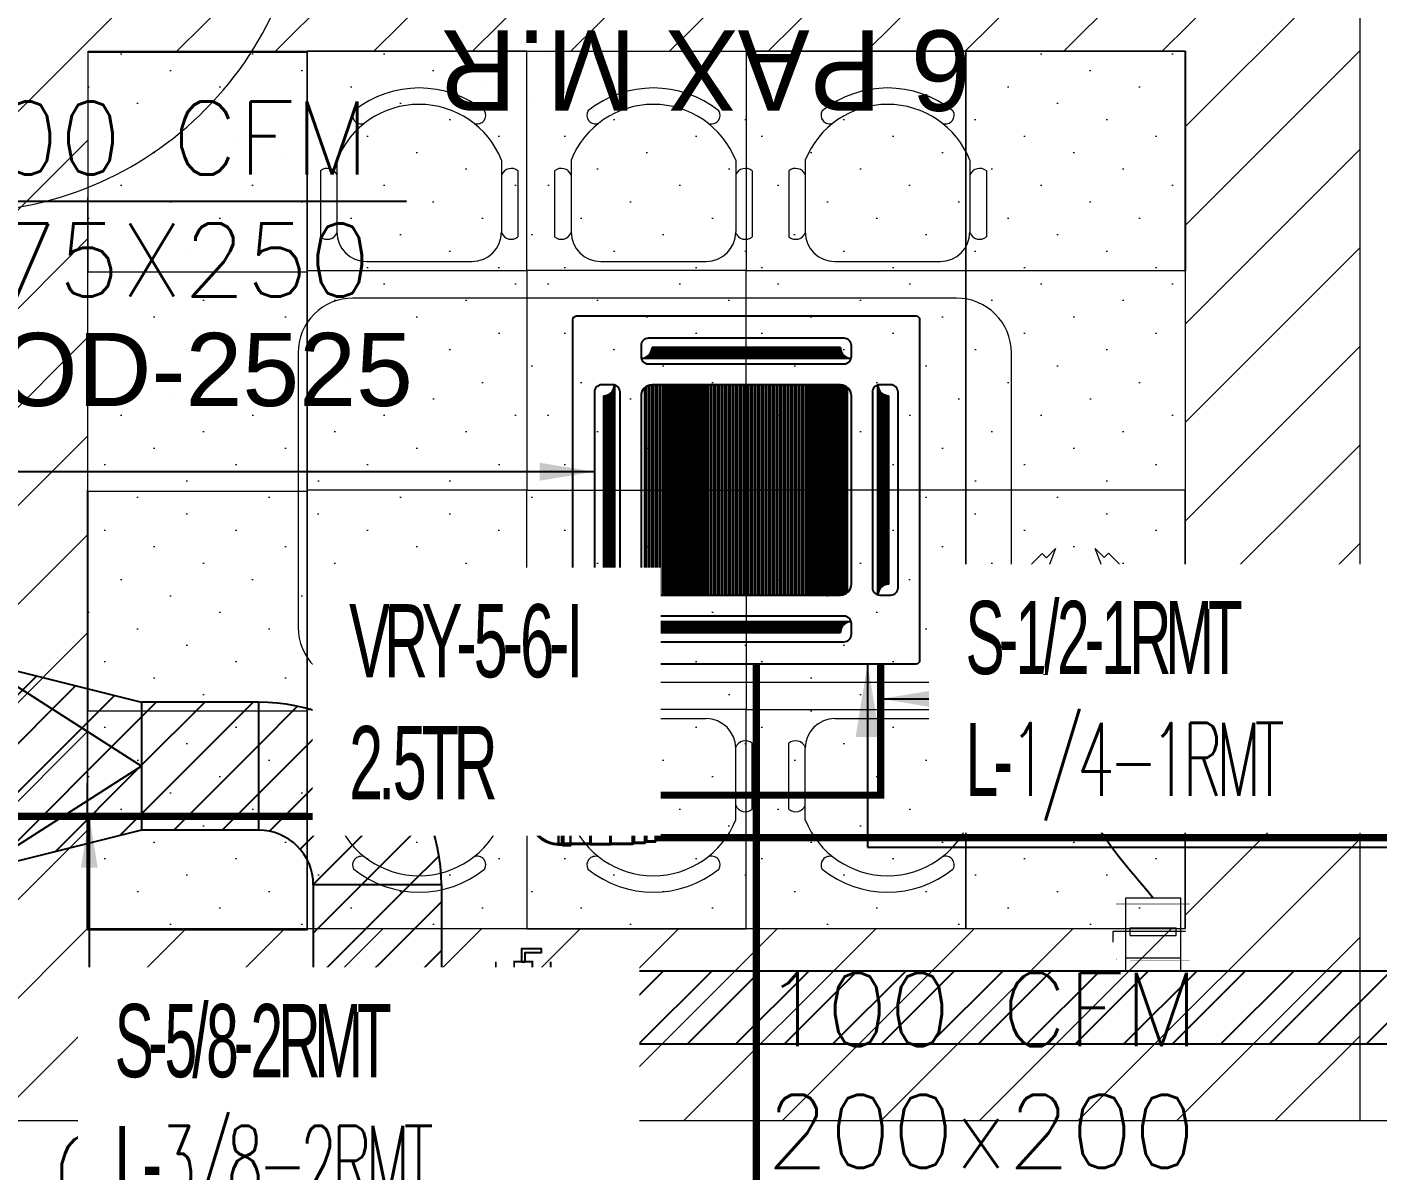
# Model space of a CAD drawing. Header units: millimetres. Extents: x -81374 to 485233, y -39075 to 157313.
# Drawn here: x 49089 to 52782, y 24919 to 28047 of the extents above; entities that cross this region are included whole.
import ezdxf
from ezdxf.enums import TextEntityAlignment as Align

# ---------------------------------------------------------------- set-up
doc = ezdxf.new("R2010")
doc.units = ezdxf.units.MM
for name, color, linetype in [('150 dia butterfly damper', 20, 'Continuous'), ('AC-RA-DIFFUSER', 6, 'Continuous'), ('ceilings', 253, 'Continuous'), ('Hatch 01_UC', 7, 'Continuous'), ('M HVAC-Volume Control Damper', 3, 'Continuous'), ('M-HVAC ELLIPTICAL DUCT', 6, 'Continuous'), ('M-HVAC VRV PIPE', 152, 'Continuous'), ('M-HVAC-ELEPTICAL DUCT', 6, 'Continuous'), ('M-HVAC-INSULATION', 8, 'Continuous'), ('M-HVAC-SUPPLY AIR DUCT', 4, 'Continuous'), ('M-HVAC-TEXT', 7, 'Continuous'), ('PCE-HVACTEXT', 7, 'Continuous')]:
    doc.layers.add(name, color=color, linetype=linetype)
doc.layers.add('ceiling', color=7, linetype='Continuous', lineweight=5, true_color=0x560d91)
for name, color, linetype, lineweight in [('DRAIN PIPE', 76, 'Continuous', 30), ('G-IMPT', 8, 'Continuous', 5), ('ID - MODULAR', 44, 'Continuous', 5), ('M HVAC EXHAUST DIFFUSER', 1, 'Continuous', 15), ('M-HVAC-CONTROL DAMPERS', 210, 'Continuous', 15), ('P-PIPE-IDEN', 7, 'Continuous', 9), ('vrv text', 90, 'Continuous', 30)]:
    doc.layers.add(name, color=color, linetype=linetype, lineweight=lineweight)
doc.styles.add('Arial_2', font='arial.ttf', dxfattribs={"height": 75})
doc.styles.add('Herbalife_Third Floor - Furniture Layout - 210201$0$CG', font='GOTHIC.TTF')
doc.styles.add('HVAC TEXT', font='Romans.shx', dxfattribs={"width": 0.8, "height": 100})
doc.styles.add('R', font='romans.shx')
doc.styles.add('ROMAND', font='romand__.ttf')
doc.styles.add('romans', font='stylu.ttf', dxfattribs={"height": 125})
doc.styles.add('rs', font='romans.shx', dxfattribs={"width": 0.75})
doc.styles.get("Standard").update_dxf_attribs({"font": 'arial.ttf'})
doc.dimstyles.new('GLAZ ALU', dxfattribs={"dimscale": 100, "dimtxt": 2, "dimasz": 1.4, "dimexe": 0.8, "dimexo": 0.8, "dimgap": 0.75, "dimtad": 1, "dimdec": 0, "dimzin": 0, "dimdsep": 46, "dimtxsty": 'rs', "dimcen": 0.09, "dimclrd": 8, "dimclre": 8, "dimclrt": 2, "dimadec": 0, "dimazin": 0, "dimtfac": 1, "dimtdec": 0, "dimtmove": 0, "dimatfit": 3, "dimfxl": 1, "dimtolj": 1, "dimtzin": 0, "dimarcsym": 0})
doc.dimstyles.new('HVAC DIM', dxfattribs={"dimtxt": 100, "dimasz": 200, "dimexe": 50, "dimexo": 50, "dimgap": 50, "dimtad": 1, "dimtoh": 1, "dimdec": 0, "dimzin": 0, "dimdsep": 46, "dimtxsty": 'HVAC TEXT', "dimcen": 50, "dimclrd": 7, "dimclre": 7, "dimclrt": 7, "dimadec": 0, "dimazin": 0, "dimtfac": 1, "dimtdec": 0, "dimtofl": 0, "dimtmove": 0, "dimatfit": 3, "dimfxl": 1, "dimtolj": 1, "dimtzin": 0, "dimarcsym": 0})
doc.dimstyles.new('Vayucon', dxfattribs={"dimtxt": 200, "dimasz": 150, "dimexe": 0, "dimexo": 0, "dimgap": 9e-05, "dimtad": 1, "dimdec": 0, "dimrnd": 5, "dimzin": 0, "dimdsep": 46, "dimtxsty": 'ROMAND', "dimcen": 90, "dimclre": 99, "dimclrt": 7, "dimadec": 0, "dimazin": 0, "dimtfac": 1, "dimtdec": 0, "dimtofl": 0, "dimtmove": 1, "dimatfit": 3, "dimfxl": 1, "dimtolj": 1, "dimtzin": 0, "dimarcsym": 0})
pattern_1 = [(45, (497008.21, -83079.44), (-66.29126, 66.29126), [])]

# ---------------------------------------------------------------- blocks, each defined once
blk = doc.blocks.new('floor plan 1')
at = {"layer": 'G-IMPT', "color": 8, "ltscale": 500}
for p, q in [((1386.7, -64131.5), (15683, -64131.5)), ((5438.8, -67581.5, 0), (5438.8, -64131.5, 0)), ((8190.9, -65331.5, 0), (6540.9, -65331.5, 0)), ((6390.9, -65481.5, 0), (6390.9, -66231.5, 0)), ((8340.9, -66231.5, 0), (8340.9, -65481.5, 0)), ((6540.9, -66381.5, 0), (8190.9, -66381.5, 0))]:
    blk.add_line(p, q, dxfattribs=at)
at = {"layer": 'G-IMPT', "color": 8, "ltscale": 500, "extrusion": (7.77156e-16, -0.071419, 0.997446)}
for p, q in [((6504.4, -64954.3, 19.8), (6504.4, -65150.7, 5.8)), ((6954.4, -64954.3, 19.8), (6954.4, -65150.7, 5.8)), ((7144.6, -64954.3, 19.8), (7144.6, -65150.7, 5.8)), ((7594.6, -64954.3, 19.8), (7594.6, -65150.7, 5.8)), ((6459.4, -64983.7, 17.7), (6459.4, -65164.1, 4.8)), ((6999.4, -64983.7, 17.7), (6999.4, -65164.1, 4.8)), ((7099.6, -64983.7, 17.7), (7099.6, -65164.1, 4.8)), ((7639.6, -64983.7, 17.7), (7639.6, -65164.1, 4.8)), ((6873.4, -65231.5, 0), (6585.4, -65231.5, 0)), ((7513.6, -65231.5, 0), (7225.6, -65231.5, 0))]:
    blk.add_line(p, q, dxfattribs=at)
at = {"layer": 'G-IMPT', "color": 8, "ltscale": 500, "extrusion": (8.18789e-16, -0.071419, 0.997446)}
for p, q in [((7784.8, -64954.3, 19.8), (7784.8, -65150.7, 5.8)), ((8234.8, -64954.3, 19.8), (8234.8, -65150.7, 5.8)), ((7739.8, -64983.7, 17.7), (7739.8, -65164.1, 4.8)), ((8279.8, -64983.7, 17.7), (8279.8, -65164.1, 4.8)), ((8153.8, -65231.5, 0), (7865.8, -65231.5, 0))]:
    blk.add_line(p, q, dxfattribs=at)
at = {"layer": 'G-IMPT', "color": 8, "ltscale": 500, "extrusion": (9.15934e-16, 0.071419, 0.997446)}
for p, q in [((6873.4, -66481.5, 0), (6585.4, -66481.5, 0)), ((7513.6, -66481.5, 0), (7225.6, -66481.5, 0)), ((6459.4, -66729.4, 17.7), (6459.4, -66548.9, 4.8)), ((6999.4, -66729.4, 17.7), (6999.4, -66548.9, 4.8)), ((7099.6, -66729.4, 17.7), (7099.6, -66548.9, 4.8)), ((7639.6, -66729.4, 17.7), (7639.6, -66548.9, 4.8)), ((6504.4, -66758.7, 19.8), (6504.4, -66562.3, 5.8)), ((6954.4, -66758.7, 19.8), (6954.4, -66562.3, 5.8)), ((7144.6, -66758.7, 19.8), (7144.6, -66562.3, 5.8)), ((7594.6, -66758.7, 19.8), (7594.6, -66562.3, 5.8))]:
    blk.add_line(p, q, dxfattribs=at)
at = {"layer": 'G-IMPT', "color": 8, "ltscale": 500, "extrusion": (9.29812e-16, 0.071419, 0.997446)}
for p, q in [((8153.8, -66481.5, 0), (7865.8, -66481.5, 0)), ((7739.8, -66729.4, 17.7), (7739.8, -66548.9, 4.8)), ((8279.8, -66729.4, 17.7), (8279.8, -66548.9, 4.8)), ((7784.8, -66758.7, 19.8), (7784.8, -66562.3, 5.8)), ((8234.8, -66758.7, 19.8), (8234.8, -66562.3, 5.8))]:
    blk.add_line(p, q, dxfattribs=at)
at = {"layer": 'G-IMPT', "color": 8, "ltscale": 500, "extrusion": (7.77156e-16, -0.071419, 0.997446)}
for centre, radius, start, end in [((6729.4, -64876.3, 4658.8), 287, 51.456, 128.544), ((7369.6, -64876.3, 4658.8), 287, 51.456, 128.544), ((6729.4, -64876.3, 4658.8), 242, 21.6314, 158.3686), ((7369.6, -64876.3, 4658.8), 242, 21.6314, 158.3686), ((6570.8, -64664.1, 4658.8), 23.7, 148.6623, 290.9702), ((6887.7, -64663.8, 4658.8), 23.7, 249.0298, 31.3377), ((7211, -64664.1, 4658.8), 23.7, 148.6623, 290.9702), ((7527.9, -64663.8, 4658.8), 23.7, 249.0298, 31.3377), ((6477.8, -64838.3, 4658.8), 28.6, 22.1415, 130.1965), ((6980.9, -64838.3, 4658.8), 28.6, 49.8035, 157.8585), ((7118, -64838.3, 4658.8), 28.6, 22.1415, 130.1965), ((7621.1, -64838.3, 4658.8), 28.6, 49.8035, 157.8585), ((6477.8, -64975.5, 4658.8), 28.6, 229.8035, 337.8585), ((6585.4, -64983.9, 4658.8), 81, 180, 270), ((6873.4, -64983.9, 4658.8), 81, 270, 360), ((6980.9, -64975.5, 4658.8), 28.6, 202.1415, 310.1965), ((7118, -64975.5, 4658.8), 28.6, 229.8035, 337.8585), ((7225.6, -64983.9, 4658.8), 81, 180, 270), ((7513.6, -64983.9, 4658.8), 81, 270, 360), ((7621.1, -64975.5, 4658.8), 28.6, 202.1415, 310.1965)]:
    blk.add_arc(centre, radius, start, end, dxfattribs=at)
at = {"layer": 'G-IMPT', "color": 8, "ltscale": 500, "extrusion": (8.18789e-16, -0.071419, 0.997446)}
for centre, radius, start, end in [((8009.8, -64876.3, 4658.8), 287, 51.456, 128.544), ((8009.8, -64876.3, 4658.8), 242, 21.6314, 158.3686), ((7851.2, -64664.1, 4658.8), 23.7, 148.6623, 290.9702), ((8168.1, -64663.8, 4658.8), 23.7, 249.0298, 31.3377), ((7758.2, -64838.3, 4658.8), 28.6, 22.1415, 130.1965), ((8261.3, -64838.3, 4658.8), 28.6, 49.8035, 157.8585), ((7758.2, -64975.5, 4658.8), 28.6, 229.8035, 337.8585), ((7865.8, -64983.9, 4658.8), 81, 180, 270), ((8153.8, -64983.9, 4658.8), 81, 270, 360), ((8261.3, -64975.5, 4658.8), 28.6, 202.1415, 310.1965)]:
    blk.add_arc(centre, radius, start, end, dxfattribs=at)
at = {"layer": 'G-IMPT', "color": 8, "ltscale": 500}
for centre, radius, start, end in [((6540.9, -65481.5, 0), 150, 90, 180), ((8190.9, -65481.5, 0), 150, 0, 90), ((6540.9, -66231.5, 0), 150, 180, 270), ((8190.9, -66231.5, 0), 150, 270, 0), ((9269.2, -67566.4, 0), 950.6, 92.8185, 183.4941)]:
    blk.add_arc(centre, radius, start, end, dxfattribs=at)
at = {"layer": 'G-IMPT', "color": 8, "ltscale": 500, "extrusion": (9.15934e-16, 0.071419, 0.997446)}
for centre, radius, start, end in [((-6585.4, 66392.7, -4748.1), 81, 270, 0), ((-6873.4, 66392.7, -4748.1), 81, 180, 270), ((-7225.6, 66392.7, -4748.1), 81, 270, 0), ((-7513.6, 66392.7, -4748.1), 81, 180, 270), ((-6477.8, 66401.1, -4748.1), 28.6, 202.1415, 310.1965), ((-6980.9, 66401.1, -4748.1), 28.6, 229.8035, 337.8585), ((-7118, 66401.1, -4748.1), 28.6, 202.1415, 310.1965), ((-7621.1, 66401.1, -4748.1), 28.6, 229.8035, 337.8585), ((-6477.8, 66538.4, -4748.1), 28.6, 49.8035, 157.8585), ((-6980.9, 66538.4, -4748.1), 28.6, 22.1415, 130.1965), ((-7118, 66538.4, -4748.1), 28.6, 49.8035, 157.8585), ((-7621.1, 66538.4, -4748.1), 28.6, 22.1415, 130.1965), ((-6729.4, 66500.4, -4748.1), 242, 21.6314, 158.3686), ((-7369.6, 66500.4, -4748.1), 242, 21.6314, 158.3686), ((-6570.8, 66712.6, -4748.1), 23.7, 249.0298, 31.3377), ((-6887.7, 66712.9, -4748.1), 23.7, 148.6623, 290.9702), ((-7211, 66712.6, -4748.1), 23.7, 249.0298, 31.3377), ((-7527.9, 66712.9, -4748.1), 23.7, 148.6623, 290.9702)]:
    blk.add_arc(centre, radius, start, end, dxfattribs=at)
at = {"layer": 'G-IMPT', "color": 8, "ltscale": 500, "extrusion": (9.29812e-16, 0.071419, 0.997446)}
for centre, radius, start, end in [((-7865.8, 66392.7, -4748.1), 81, 270, 0), ((-8153.8, 66392.7, -4748.1), 81, 180, 270), ((-7758.2, 66401.1, -4748.1), 28.6, 202.1415, 310.1965), ((-8261.3, 66401.1, -4748.1), 28.6, 229.8035, 337.8585), ((-7758.2, 66538.4, -4748.1), 28.6, 49.8035, 157.8585), ((-8261.3, 66538.4, -4748.1), 28.6, 22.1415, 130.1965), ((-8009.8, 66500.4, -4748.1), 242, 21.6314, 158.3686), ((-7851.2, 66712.6, -4748.1), 23.7, 249.0298, 31.3377), ((-8168.1, 66712.9, -4748.1), 23.7, 148.6623, 290.9702)]:
    blk.add_arc(centre, radius, start, end, dxfattribs=at)
at = {"layer": 'G-IMPT', "extrusion": (9.15934e-16, 0.071419, 0.997446)}
for centre in [(-6729.4, 66500.4, -4748.1), (-7369.6, 66500.4, -4748.1)]:
    blk.add_arc(centre, 287, 51.456, 128.544, dxfattribs=at)
at = {"layer": 'G-IMPT', "extrusion": (9.29812e-16, 0.071419, 0.997446)}
blk.add_arc((-8009.8, 66500.4, -4748.1), 287, 51.456, 128.544, dxfattribs=at)
at = {"layer": 'ID - MODULAR', "color": 8, "ltscale": 500}
blk.add_arc((11420.4, -71220.8), 9842.1, 158.92407, 26.97429, dxfattribs=at)
at = {"layer": 'G-IMPT', "color": 8, "ltscale": 500, "style": 'Herbalife_Third Floor - Furniture Layout - 210201$0$CG'}
blk.add_text('6 PAX M.R', height=220, dxfattribs=at).set_placement((6501.1, -67113.5, 30.3))
at = {"layer": 'G-IMPT', "color": 8, "ltscale": 500}
for rotation, p in [(359.9992, (39680.6, -4989.6, 0)), (359.9992, (35886.7, -10139.3, 0)), (270.0008, (28873.3, -20643.5, 0)), (359.9992, (11975.3, -26935.4, 0)), (359.9992, (15267.6, -26935.4, 0)), (359.9992, (26686.3, -26987.7, 0)), (270.0008, (15861.1, -28615, 0)), (89.9992, (23697.8, -33300.6, 0)), (89.9992, (23597.9, -35337.7, 0)), (89.9992, (23597.9, -37388.3, 0)), (359.9992, (13750.4, -37781.5, 0)), (89.9992, (23697.8, -40746.8, 0)), (89.9992, (23597.8, -44302.5, 0)), (89.9992, (23597.8, -46399.1, 0)), (89.9992, (23697.8, -48339.8, 0)), (89.9992, (23697.8, -54280, 0)), (359.9992, (27418.1, -55702.4, 0)), (89.9992, (9671.9, -65856.5, 0)), (359.9992, (4684.1, -67403.4, 0)), (359.9992, (8737.2, -67403.4, 0))]:
    blk.add_attdef('PARTITIONTYPE', text='', height=200, rotation=rotation, dxfattribs=at).set_placement(p, align=Align.MIDDLE_CENTER)
blk = doc.blocks.new('GRID')
at = {"layer": 'ceilings', "lineweight": 5, "transparency": 33554597}
h = blk.add_hatch(dxfattribs=at)
h.set_pattern_fill('DOTS', color=8, scale=80, angle=45)
h.paths.add_polyline_path([(56229.9, 61282.6), (56229.9, 61882.6), (56829.9, 61882.6), (56829.9, 61282.6)])
at = {"layer": 'ceilings', "color": 8, "lineweight": 5}
blk.add_lwpolyline([(56229.9, 61282.6), (56229.9, 61882.6), (56829.9, 61882.6), (56829.9, 61282.6)], close=True, dxfattribs=at)
blk = doc.blocks.new('*U136')
at = {"layer": 'M HVAC-Volume Control Damper', "const_width": 5}
for points in [[(200, -75), (200, -75), (-25, -75), (0, -75), (0, 75), (-25, 75), (0, 75), (200, 75), (225, 75), (200, 75), (200, -75), (225, -75), (200, -75)], [(200, 0), (0, 0)]]:
    blk.add_lwpolyline(points, dxfattribs=at)
at = {"layer": 'M HVAC-Volume Control Damper'}
for points in [[(-25, -5), (-25, 5), (-50, 5), (-50, 50), (-60, 50), (-60, -5), (-25, -5)], [(200, 50), (0, 50), (0, -50), (200, -50)]]:
    blk.add_lwpolyline(points, close=True, dxfattribs=at)
at = {"layer": 'M HVAC-Volume Control Damper', "const_width": 5}
blk.add_lwpolyline([(0, -25), (0, 25), (-25, 25), (-25, -25)], close=True, dxfattribs=at)
blk = doc.blocks.new('RAD 150')
at = {"layer": 'M HVAC EXHAUST DIFFUSER', "color": 3}
for points in [[(-25.7, 153.9), (25.7, 153.9), (25.7, 137.2), (60.9, 137.2), (0, 110), (-60.9, 137.2), (-25.7, 137.2)], [(-153.9, -25.7), (-153.9, 25.7), (-137.2, 25.7), (-137.2, 60.9), (-110, 0), (-137.2, -60.9), (-137.2, -25.7)], [(153.9, 25.7), (153.9, -25.7), (137.2, -25.7), (137.2, -60.9), (110, 0), (137.2, 60.9), (137.2, 25.7)], [(25.7, -153.9), (-25.7, -153.9), (-25.7, -137.2), (-60.9, -137.2), (0, -110), (60.9, -137.2), (25.7, -137.2)]]:
    blk.add_lwpolyline(points, close=True, dxfattribs=at)
for radius in [75, 50, 45, 25]:
    blk.add_circle((0, 0), radius, dxfattribs=at)
blk = doc.blocks.new('BD-200')
at = {"layer": 'M-HVAC-CONTROL DAMPERS', "color": 20}
for p, q in [((-50, -50), (100, -50)), ((-50, -250), (-50, -50)), ((100, -250), (100, -50)), ((-86, -142.6), (-86, -171.7)), ((112.8, -142.6), (-86, -142.6)), ((-37.8, -153.4), (-37.8, -131.9)), ((-37.8, -131.9), (87.8, -131.9)), ((87.8, -153.4), (87.8, -131.9)), ((-37.8, -153.4), (87.8, -153.4)), ((100, -215.6), (-50, -215.6))]:
    blk.add_line(p, q, dxfattribs=at)
at = {"layer": 'M-HVAC-CONTROL DAMPERS', "color": 20, "const_width": 0.49}
for points in [[(-74.5, -69.6), (-74.5, -64.7), (124.5, -64.7), (124.5, -69.6)], [(-74.6, -215.6), (-74.6, -220.5), (124.5, -220.6), (124.5, -215.7)]]:
    blk.add_lwpolyline(points, close=True, dxfattribs=at)
blk = doc.blocks.new('DLC - All Capacities')
at = {"color": 62}
for p, q in [((265.1, 370), (-265.1, 370)), ((261.5, 375), (-261.5, 375)), ((259.2, 380), (-259.2, 380)), ((257.5, 385), (-257.9, 385)), ((257.5, 390), (-257.5, 390)), ((286.9, 360), (-286.9, 360)), ((270.9, 365), (-270.9, 365)), ((-380, 259.2), (-380, -259.2)), ((-375, 261.5), (-375, -261.5)), ((-370, 265.1), (-370, -265.1)), ((-365, 270.9), (-365, -270.9)), ((-360, 286.9), (-360, -286.9)), ((360, -286.9), (360, 286.9)), ((365, -270.9), (365, 270.9)), ((370, -265.1), (370, 265.1)), ((375, -261.5), (375, 261.5)), ((380, -259.2), (380, 259.2)), ((-390, 257.5), (-390, -257.5)), ((-385, 257.5), (-385, -257.9)), ((385, -257.5), (385, 257.9)), ((390, -257.5), (390, 257.5)), ((-286.9, -360), (286.9, -360)), ((-270.9, -365), (270.9, -365)), ((-265.1, -370), (265.1, -370)), ((-261.5, -375), (261.5, -375)), ((-259.2, -380), (259.2, -380)), ((-257.5, -385), (257.9, -385)), ((-257.5, -390), (257.5, -390))]:
    blk.add_line(p, q, dxfattribs=at)
at = {"color": 4}
for p, q in [((-277.5, -279.9), (-277.5, 279.9)), ((-274.5, -282.2), (-274.5, 282.2))]:
    blk.add_line(p, q, dxfattribs=at)
for points in [[(-465, -475), (465, -475, 0.414214), (475, -465), (475, 465, 0.414214), (465, 475), (-465, 475, 0.414214), (-475, 465), (-475, -465, 0.414214)], [(-287.5, 395), (-287.5, 365, 0.414214), (-267.5, 345), (267.5, 345, 0.414214), (287.5, 365), (287.5, 395, 0.414214), (267.5, 415), (-267.5, 415, 0.414214)], [(-395, -287.5), (-365, -287.5, 0.414214), (-345, -267.5), (-345, 267.5, 0.414214), (-365, 287.5), (-395, 287.5, 0.414214), (-415, 267.5), (-415, -267.5, 0.414214)], [(-257.5, -287.5), (257.5, -287.5, 0.414214), (287.5, -257.5), (287.5, 257.5, 0.414214), (257.5, 287.5), (-257.5, 287.5, 0.414214), (-287.5, 257.5), (-287.5, -257.5, 0.414214)], [(395, 287.5), (365, 287.5, 0.414214), (345, 267.5), (345, -267.5, 0.414214), (365, -287.5), (395, -287.5, 0.414214), (415, -267.5), (415, 267.5, 0.414214)], [(287.5, -395), (287.5, -365, 0.414214), (267.5, -345), (-267.5, -345, 0.414214), (-287.5, -365), (-287.5, -395, 0.414214), (-267.5, -415), (267.5, -415, 0.414214)]]:
    blk.add_lwpolyline(points, format="xyb", close=True, dxfattribs=at)
for points in [[(-277.5, -279.9), (-277.5, 279.9)], [(-274.5, 282.2), (-274.5, -282.2)], [(-267.5, -285.8), (-267.5, 285.8)], [(-264.5, 286.7), (-264.5, -286.7)], [(262.5, -287.1), (262.5, 287.1)], [(265.5, 286.4), (265.5, -286.4)], [(272.5, -283.5), (272.5, 283.5)], [(275.5, 281.5), (275.5, -281.5)]]:
    blk.add_lwpolyline(points, dxfattribs=at)
for points in [[(-257.5, 287.5), (-254.5, 287.5), (-254.5, -287.5), (-257.5, -287.5)], [(-247.5, 287.5), (-244.5, 287.5), (-244.5, -287.5), (-247.5, -287.5)], [(-237.5, 287.5), (-234.5, 287.5), (-234.5, -287.5), (-237.5, -287.5)], [(-227.5, 287.5), (-224.5, 287.5), (-224.5, -287.5), (-227.5, -287.5)], [(-217.5, 287.5), (-214.5, 287.5), (-214.5, -287.5), (-217.5, -287.5)], [(-207.5, 287.5), (-204.5, 287.5), (-204.5, -287.5), (-207.5, -287.5)], [(-197.5, 287.5), (-194.5, 287.5), (-194.5, -287.5), (-197.5, -287.5)], [(-187.5, 287.5), (-184.5, 287.5), (-184.5, -287.5), (-187.5, -287.5)], [(-177.5, 287.5), (-174.5, 287.5), (-174.5, -287.5), (-177.5, -287.5)], [(-167.5, 287.5), (-164.5, 287.5), (-164.5, -287.5), (-167.5, -287.5)], [(-157.5, 287.5), (-154.5, 287.5), (-154.5, -287.5), (-157.5, -287.5)], [(-147.5, 287.5), (-144.5, 287.5), (-144.5, -287.5), (-147.5, -287.5)], [(-137.5, 287.5), (-134.5, 287.5), (-134.5, -287.5), (-137.5, -287.5)], [(-127.5, 287.5), (-124.5, 287.5), (-124.5, -287.5), (-127.5, -287.5)], [(-117.5, 287.5), (-114.5, 287.5), (-114.5, -287.5), (-117.5, -287.5)], [(-107.5, 287.5), (-104.5, 287.5), (-104.5, -287.5), (-107.5, -287.5)], [(-97.5, 287.5), (-94.5, 287.5), (-94.5, -287.5), (-97.5, -287.5)], [(-87.5, 287.5), (-84.5, 287.5), (-84.5, -287.5), (-87.5, -287.5)], [(-77.5, 287.5), (-74.5, 287.5), (-74.5, -287.5), (-77.5, -287.5)], [(-67.5, 287.5), (-64.5, 287.5), (-64.5, -287.5), (-67.5, -287.5)], [(-57.5, 287.5), (-54.5, 287.5), (-54.5, -287.5), (-57.5, -287.5)], [(-47.5, 287.5), (-44.5, 287.5), (-44.5, -287.5), (-47.5, -287.5)], [(-37.5, 287.5), (-34.5, 287.5), (-34.5, -287.5), (-37.5, -287.5)], [(-27.5, 287.5), (-24.5, 287.5), (-24.5, -287.5), (-27.5, -287.5)], [(-17.5, 287.5), (-14.5, 287.5), (-14.5, -287.5), (-17.5, -287.5)], [(-7.5, 287.5), (-4.5, 287.5), (-4.5, -287.5), (-7.5, -287.5)], [(2.5, 287.5), (5.5, 287.5), (5.5, -287.5), (2.5, -287.5)], [(12.5, 287.5), (15.5, 287.5), (15.5, -287.5), (12.5, -287.5)], [(22.5, 287.5), (25.5, 287.5), (25.5, -287.5), (22.5, -287.5)], [(32.5, 287.5), (35.5, 287.5), (35.5, -287.5), (32.5, -287.5)], [(42.5, 287.5), (45.5, 287.5), (45.5, -287.5), (42.5, -287.5)], [(52.5, 287.5), (55.5, 287.5), (55.5, -287.5), (52.5, -287.5)], [(62.5, 287.5), (65.5, 287.5), (65.5, -287.5), (62.5, -287.5)], [(72.5, 287.5), (75.5, 287.5), (75.5, -287.5), (72.5, -287.5)], [(82.5, 287.5), (85.5, 287.5), (85.5, -287.5), (82.5, -287.5)], [(92.5, 287.5), (95.5, 287.5), (95.5, -287.5), (92.5, -287.5)], [(102.5, 287.5), (105.5, 287.5), (105.5, -287.5), (102.5, -287.5)], [(112.5, 287.5), (115.5, 287.5), (115.5, -287.5), (112.5, -287.5)], [(122.5, 287.5), (125.5, 287.5), (125.5, -287.5), (122.5, -287.5)], [(132.5, 287.5), (135.5, 287.5), (135.5, -287.5), (132.5, -287.5)], [(142.5, 287.5), (145.5, 287.5), (145.5, -287.5), (142.5, -287.5)], [(152.5, 287.5), (155.5, 287.5), (155.5, -287.5), (152.5, -287.5)], [(162.5, 287.5), (165.5, 287.5), (165.5, -287.5), (162.5, -287.5)], [(172.5, 287.5), (175.5, 287.5), (175.5, -287.5), (172.5, -287.5)], [(182.5, 287.5), (185.5, 287.5), (185.5, -287.5), (182.5, -287.5)], [(192.5, 287.5), (195.5, 287.5), (195.5, -287.5), (192.5, -287.5)], [(202.5, 287.5), (205.5, 287.5), (205.5, -287.5), (202.5, -287.5)], [(212.5, 287.5), (215.5, 287.5), (215.5, -287.5), (212.5, -287.5)], [(222.5, 287.5), (225.5, 287.5), (225.5, -287.5), (222.5, -287.5)], [(232.5, 287.5), (235.5, 287.5), (235.5, -287.5), (232.5, -287.5)], [(242.5, 287.5), (245.5, 287.5), (245.5, -287.5), (242.5, -287.5)], [(252.5, 287.5), (255.5, 287.5), (255.5, -287.5), (252.5, -287.5)]]:
    blk.add_lwpolyline(points, close=True, dxfattribs=at)
at = {"color": 62}
for centre, start, end in [((-287.5, 390), 271.213, 0.0128), ((287.5, 390), 179.9872, 268.787), ((-390, 287.5), 269.9872, 358.787), ((390, 287.5), 181.213, 270.0128), ((-390, -287.5), 1.213, 90.0128), ((390, -287.5), 89.9872, 178.787), ((-287.5, -390), 359.9872, 88.787), ((287.5, -390), 91.213, 180.0128)]:
    blk.add_arc(centre, 30, start, end, dxfattribs=at)
blk = doc.blocks.new('zw$4E06')
at = {"layer": 'vrv text'}
for points in [[(-121.1, 50.2), (-123.4, 50.2, 0.309599), (-218.4, -17.7), (-219.1, -19.5)], [(-121.1, 47.1), (-125.2, 47.1, 0.219765), (-200.2, 8.6), (-201.3, 7.2), (-202.6, 5.5), (-203.7, 4), (-204.8, 2.4, 0.042815), (-212.3, -11.4), (-213.2, -13.1), (-214, -14.9), (-214.7, -16.9), (-215.5, -18.7), (-216, -20.6), (-216.2, -21.1), (-216.5, -21.9), (-216.8, -22.4), (-217.1, -23), (-217.3, -23.6), (-218.4, -25.2), (-218.7, -25.5), (-219.1, -26.1), (-219.7, -26.5), (-220.2, -27), (-220.4, -27.4), (-221, -27.8), (-221.5, -28.3), (-222.1, -28.5), (-222.4, -28.9), (-223, -29.2), (-223.6, -29.4)], [(-121.1, 3.6), (-124.1, 3.6, 0.392074), (-177.9, -51.8), (-178.1, -53.3), (-177.9, -54.6, 0.393328), (-124.1, -110.1), (-121.1, -110.1)], [(-121.1, 0.5), (-122.6, 0.5), (-123.9, 0.4, 0.390764), (-175, -51.8), (-175, -54.6, 0.390298), (-123.9, -107), (-121.1, -107)], [(-231.4, -31.6), (-231.1, -31.8, 0.021844), (-210.1, -47.1), (-199.6, -53.3), (-205.4, -43)], [(-205.4, -63.6), (-199.6, -53.3), (-210, -59.8, 0.03043), (-231.1, -74.8), (-231.4, -75)], [(-121.1, -153.7), (-123.2, -153.7, -0.308139), (-215.5, -87.9), (-216, -86), (-216.2, -85.3), (-216.5, -84.9), (-216.8, -84.2), (-217.1, -83.6), (-217.3, -83.1), (-217.7, -82.6), (-218, -82), (-218.4, -81.6), (-218.7, -81.1), (-219.1, -80.5), (-219.7, -80.2), (-220.2, -79.8), (-220.4, -79.2), (-221, -78.7), (-221.5, -78.5), (-222.1, -78.1), (-222.4, -77.6, 0.112916), (-230.1, -75.2), (-230.7, -75), (-231.4, -75)], [(-121.1, -156.8), (-123.4, -156.8, -0.307918), (-218.4, -89), (-219.1, -87.1), (-219.1, -86.6), (-219.3, -86), (-219.7, -85.7), (-219.9, -85.1), (-220.2, -84.8), (-220.2, -84.2), (-220.6, -83.8), (-221, -83.5), (-221.2, -82.9), (-221.5, -82.7), (-221.9, -82.2), (-222.3, -81.8), (-222.6, -81.6), (-223, -81.3), (-223.3, -80.9), (-223.7, -80.7), (-224.3, -80.3), (-224.6, -80), (-225.2, -79.8), (-225.4, -79.6), (-225.9, -79.4), (-226.5, -79.2), (-226.8, -79), (-227.4, -78.7), (-228.5, -78.7), (-228.9, -78.5), (-229.4, -78.3), (-230.4, -78.3), (-230.9, -78.1), (-231.4, -78.1)]]:
    blk.add_lwpolyline(points, format="xyb", dxfattribs=at)
for points in [[(-121.7, 47.1), (-124.8, 50.2)], [(-76.5, 50.2), (-76.5, 53.3), (-103.7, 53.3), (-109, 50.2), (-121.1, 50.2)], [(-102.8, 50.2), (-108.1, 47.1), (-121.1, 47.1)], [(-112.1, 47.1), (-115.3, 50.2)], [(-104.8, 49.1), (-107, 51.3)], [(-102.8, 50.2), (-102.8, 39.7)], [(-76.5, 0.4), (-76.5, 50.2), (-102.8, 50.2), (-102.8, 0.4)], [(-102.6, 48.4), (-5, 48.4), (-2.6, 50), (0, 50)], [(-96.5, 50.2), (-99.6, 53.3)], [(-87.1, 50.2), (-90.3, 53.3)], [(-77.8, 50.2), (-80.9, 53.3)], [(-76.5, 50.2), (-76.5, 39.7)], [(151.5, 48.4), (72.8, 48.4), (70.2, 50), (-0.9, 50)], [(-206.3, -0.2), (-208.7, 2)], [(-202.4, 5.5), (-204.6, 7.7)], [(-198.3, 10.7), (-200.6, 13.1)], [(-193.9, 15.8), (-196, 17.8)], [(-189.2, 20.4), (-191.4, 22.8)], [(-184, 24.8), (-186.4, 27.2)], [(-178.9, 28.9), (-181.1, 31.2)], [(-173, 32.5), (-175.2, 34.8)], [(-167.1, 36), (-169.3, 38.2)], [(-160.7, 38.8), (-163.1, 41.3)], [(-153.9, 41.7), (-156.3, 43.9)], [(-146.7, 43.7), (-149.1, 46.3)], [(-139, 45.4), (-141.6, 48.1)], [(-130.5, 46.5), (-133.4, 49.4)], [(-130.5, -0.5), (-133.3, 2.2)], [(-122.1, 0.4), (-125, 3.5)], [(-121.1, 3.5), (-121.1, 47.1)], [(-121.1, 3.5), (-108.1, 3.5), (-102.8, 0.4), (-76.5, 0.4), (-76.5, -2.8), (-103.7, -2.8), (-109, 0.4), (-121.1, 0.4)], [(-112.7, 0.4), (-115.8, 3.5)], [(-108.1, 3.5), (-108.1, 47.1)], [(-100, -2.8), (-103.9, 0.9)], [(-103, 1.7), (-103, 48.5)], [(-102.8, 47.2), (-102.8, 0.2)], [(-102.8, 45.4), (-102.8, 2.7)], [(-102.6, 1.5), (-102.6, 48.4)], [(0.2, 47.2), (-1.8, 47.2), (-4.2, 45.9), (-102.6, 45.9)], [(-4.2, 45.9), (-4.2, 4.2), (-102.6, 4.2)], [(0, 0), (-2.6, 0), (-5, 1.5), (-102.6, 1.5)], [(-90.8, -2.8), (-93.9, 0.4)], [(-81.2, -2.8), (-84.4, 0.4)], [(-25.5, 45.9), (-33.3, 45.9)], [(-25.5, 4.2), (-33.3, 4.2)], [(-4.2, 4.2), (-1.8, 2.7)], [(-1.8, 47.2), (-1.8, 2.7), (0, 2.7)], [(69.7, 2.7), (-0.7, 2.7)], [(0, 47.2), (69.7, 47.2), (71.9, 45.9), (150.7, 45.9), (157.9, 41.6), (196.1, 41.6), (203.3, 37.7), (203.3, 12.7), (196.1, 8.5), (157.9, 8.5), (150.7, 4.2), (71.9, 4.2), (69.7, 2.7)], [(0, 0), (70.2, 0)], [(69.7, 47.2), (69.7, 2.7)], [(70.2, 0), (72.8, 1.5), (151.5, 1.5), (158.7, 5.7), (196.1, 5.7), (203.3, 9.9), (235.9, 9.9), (235.9, 40.3), (203.3, 40.3), (196.1, 44.3)], [(71.9, 45.9), (71.9, 4.2)], [(93.4, 45.9), (101.1, 45.9)], [(93.4, 4.2), (101.1, 4.2)], [(150.7, 45.9), (150.7, 4.2)], [(158.7, 44.3), (151.5, 48.4)], [(157.9, 41.6), (157.9, 8.5)], [(196.1, 44.3), (158.7, 44.3)], [(196.1, 41.6), (196.1, 8.5)], [(203.3, 37.7), (235.9, 37.7)], [(203.3, 12.7), (235.9, 12.7)], [(-500.2, -74.1), (-500.2, -32.3), (-507.4, -36.8), (-545.4, -36.8), (-545.4, -34)], [(-545.4, -34), (-507.9, -34)], [(-545.4, -36.8), (-545.4, -69.9)], [(-507.9, -34), (-500.8, -29.8)], [(-507.4, -36.8), (-507.4, -69.9)], [(-500.8, -29.8), (-422.1, -29.8)], [(-349.3, -31.1), (-419, -31.1), (-421.4, -32.3), (-500.2, -32.3)], [(-442.7, -32.3), (-450.4, -32.3)], [(-422.1, -29.8), (-419.5, -28.3)], [(-421.4, -32.3), (-421.4, -74.1), (-419, -75.6)], [(-419.5, -28.3), (-348.4, -28.3)], [(-419, -31.1), (-419, -75.6), (-348.5, -75.6)], [(-349.5, -31.1), (-347.5, -31.1), (-345.2, -32.3), (-246.7, -32.3)], [(-246.7, -29.8), (-344.3, -29.8), (-346.9, -28.3), (-349.3, -28.3)], [(-347.5, -31.1), (-347.5, -75.6), (-349.3, -75.6)], [(-345.2, -32.3), (-345.2, -74.1), (-246.7, -74.1)], [(-323.7, -32.3), (-316, -32.3)], [(-240.6, -28.5), (-246.2, -25.2), (-273.2, -25.2), (-273.2, -28.5), (-246.9, -28.5), (-241.6, -31.6)], [(-272.1, -28.5), (-273.2, -27.4)], [(-273.2, -28.5), (-273.2, -41)], [(-273.2, -78.1), (-273.2, -28.5)], [(-262.7, -28.5), (-265.8, -25.2)], [(-253.1, -28.5), (-256.4, -25.2)], [(-240.8, -31.6), (-247.1, -25.2)], [(-246.9, -75.6), (-246.9, -28.3), (-246.9, -75.6)], [(-246.9, -28.5), (-246.9, -41)], [(-246.9, -78.1), (-246.9, -28.5)], [(-246.7, -76.7), (-246.7, -29.8)], [(-246.7, -76.8), (-246.7, -29.8)], [(-241.6, -75), (-241.6, -31.6)], [(-241.6, -31.6), (-231.4, -31.6)], [(-240.6, -28.5), (-231.4, -28.5)], [(-231.3, -31.6), (-234.4, -28.5)], [(-231.4, -28.5), (-229.8, -28.5), (-229.4, -28.3), (-228.9, -28.3), (-228.5, -28.1), (-227.8, -27.9), (-227.4, -27.8), (-226.8, -27.6), (-226.5, -27.4), (-225.9, -27.4), (-225.4, -27), (-225.2, -26.8), (-224.6, -26.5), (-224.3, -26.3), (-223.7, -26.1), (-223, -25.4), (-222.6, -25.2), (-222.3, -24.6), (-221.9, -24.3), (-221.5, -24.1), (-221.2, -23.6), (-221, -23.2), (-220.6, -22.8), (-220.2, -22.3), (-220.2, -22.1), (-219.9, -21.5), (-219.7, -21.1), (-219.3, -20.6), (-219.1, -20), (-219.1, -19.7)], [(-228.9, -31.4), (-229.6, -31.6), (-231.4, -31.6)], [(-223.9, -29.6), (-226.1, -27.4)], [(-218.6, -25.4), (-221, -23.2)], [(-215.5, -19), (-218, -16.8)], [(-216, -21), (-216, -20.6)], [(-212.9, -12.5), (-215.1, -10.1)], [(-209.7, -6.3), (-211.9, -3.9)], [(-174.8, -50.4), (-177.6, -47.6)], [(-173.7, -42.1), (-176.3, -39.5)], [(-171.7, -34.8), (-174.1, -32.3)], [(-168.8, -28.3), (-171, -25.9)], [(-165.1, -22.4), (-167.5, -20.2)], [(-160.9, -17.3), (-163.3, -15.1)], [(-156.3, -12.7), (-158.3, -10.5)], [(-150.7, -8.5), (-153.1, -6.3)], [(-144.7, -5.1), (-147.1, -2.8)], [(-138.3, -2.4), (-140.6, 0)], [(-545.4, -69.9), (-507.4, -69.9), (-500.2, -74.1), (-421.4, -74.1)], [(-545.4, -72.6), (-545.4, -69.9)], [(-507.9, -72.6), (-545.4, -72.6)], [(-500.8, -76.8), (-507.9, -72.6)], [(-422.1, -76.8), (-500.8, -76.8)], [(-442.7, -74.1), (-450.4, -74.1)], [(-419.5, -78.1), (-422.1, -76.8)], [(-349.3, -78.1), (-419.5, -78.1)], [(-349.3, -78.1), (-346.9, -78.1)], [(-345.2, -74.1), (-347.5, -75.6)], [(-346.9, -78.1), (-344.3, -76.8)], [(-344.3, -76.8), (-246.7, -76.8)], [(-323.7, -74.1), (-316, -74.1)], [(-231.4, -75), (-241.6, -75), (-246.9, -78.1), (-273.2, -78.1), (-273.2, -81.4), (-246.2, -81.4), (-240.6, -78.1), (-231.4, -78.1)], [(-266.4, -81.4), (-269.3, -78.1)], [(-256.8, -81.4), (-259.9, -78.1)], [(-247.4, -81.4), (-250.6, -78.1)], [(-241, -78.5), (-243.2, -76.1)], [(-231.6, -78.1), (-235, -75)], [(-217.3, -83.3), (-223.3, -77.2)], [(-210, -99.8), (-216.5, -93.4)], [(-216, -86), (-216, -85.8)], [(-174.5, -60.1), (-177.9, -56.6)], [(-171.1, -73), (-176.1, -68)], [(-153.1, -100.4), (-168, -85.3)], [(-183.3, -136.2), (-204.1, -115.4)], [(-161.2, -148.9), (-167.7, -142.3)], [(-124.7, -110.1), (-127.9, -106.6)], [(-76.5, -107), (-76.5, -103.9), (-103.7, -103.9), (-109, -107), (-121.1, -107)], [(-121.1, -153.7), (-121.1, -110.1), (-108.1, -110.1), (-102.8, -107), (-76.5, -107)], [(-115.1, -110.1), (-118.2, -107)], [(-106.6, -109.2), (-109, -107)], [(-108.1, -153.7), (-108.1, -110.1)], [(-103, -108.1), (-5.3, -108.1), (-2.9, -106.4), (-0.4, -106.4)], [(-103, -155), (-103, -108.1)], [(-0.2, -109.4), (-2.2, -109.4), (-4.6, -110.5), (-103, -110.5)], [(-4.6, -110.5), (-4.6, -152.4), (-103, -152.4)], [(-102.8, -107), (-102.8, -118.2)], [(-102.8, -156.8), (-102.8, -107)], [(-102.8, -156.8), (-102.8, -109.9)], [(-99.4, -107), (-102.4, -103.9)], [(-90.1, -107), (-93.2, -103.9)], [(-80.5, -107), (-83.6, -103.9)], [(-76.5, -107), (-76.5, -118.2)], [(-76.5, -156.8), (-76.5, -107)], [(-26.1, -110.5), (-33.6, -110.5)], [(-2.2, -153.7), (-2.2, -109.4)], [(151.1, -108.1), (72.4, -108.1), (69.8, -106.4), (-1.3, -106.4)], [(-0.4, -109.4), (69.3, -109.4), (71.5, -110.5), (150.4, -110.5)], [(69.3, -109.4), (69.3, -153.7)], [(195.8, -148.2), (157.5, -148.2), (150.4, -152.4), (71.5, -152.4), (69.3, -153.7)], [(71.5, -110.5), (71.5, -152.4)], [(93, -110.5), (100.7, -110.5)], [(150.4, -110.5), (150.4, -152.4)], [(150.4, -110.5), (157.5, -114.9), (195.8, -114.9), (202.9, -118.9), (202.9, -143.9), (195.8, -148.2)], [(158.3, -112.1), (151.1, -108.1)], [(157.5, -114.9), (157.5, -148.2)], [(195.8, -112.1), (158.3, -112.1)], [(195.8, -112.1), (202.9, -116.2), (235.3, -116.2), (235.3, -146.5), (202.9, -146.5), (195.8, -150.7)], [(195.8, -114.9), (195.8, -148.2)], [(202.9, -118.9), (235.3, -118.9)], [(202.9, -143.9), (235.3, -143.9)], [(-146.9, -153.5), (-151.5, -148.9)], [(-135.3, -155.9), (-139, -152)], [(-124.8, -156.8), (-128.1, -153.3)], [(-109, -156.8), (-103.7, -159.9), (-76.5, -159.9), (-76.5, -156.8), (-102.8, -156.8), (-108.1, -153.7), (-121.1, -153.7)], [(-121.1, -156.8), (-109, -156.8)], [(-115.4, -156.8), (-118.4, -153.7)], [(-102.8, -159.9), (-109.2, -153.7)], [(-5.3, -155), (-103, -155)], [(-93.4, -159.9), (-96.5, -156.8)], [(-84, -159.9), (-87.1, -156.8)], [(-76.5, -158.1), (-77.8, -156.8)], [(-26.1, -152.4), (-33.6, -152.4)], [(-2.9, -156.5), (-5.3, -155)], [(-4.6, -152.4), (-2.2, -153.7), (-0.4, -153.7)], [(-0.4, -156.5), (-2.9, -156.5)], [(69.3, -153.7), (-1.1, -153.7)], [(-0.4, -156.5), (69.8, -156.5)], [(69.8, -156.5), (72.4, -155)], [(72.4, -155), (151.1, -155), (158.3, -150.7), (195.8, -150.7)], [(93, -152.4), (100.7, -152.4)]]:
    blk.add_lwpolyline(points, dxfattribs=at)
for points in [[(-223.6, -29.4), (-225.2, -30.8), (-226.7, -30.6), (-228.9, -31.4)], [(-205.4, -43), (-209.5, -36), (-212.2, -28.2), (-216, -21)], [(-216, -85.8), (-212.5, -78.4), (-209.1, -70.9), (-205.4, -63.6)]]:
    blk.add_open_spline(points, degree=3, dxfattribs=at)

msp = doc.modelspace()

# ---------------------------------------------------------------- hatches: boundary and pattern name
at = {"layer": 'Hatch 01_UC', "linetype": 'Continuous', "lineweight": 0, "transparency": 33554597}
h = msp.add_hatch(dxfattribs=at)
h.set_pattern_fill('ANSI31', color=8, scale=60, angle=180)
h.set_pattern_definition([(225, (86411.17, 41994.27), (134.7038, -134.7038), [])])
h.paths.add_polyline_path([(52732, 25056.1), (48777.9, 25056.1), (48777.9, 28506.1), (52732, 28506.1)])
h.paths.add_polyline_path([(52253.8, 25581.1), (49253.8, 25581.1), (49256.1, 27981.1), (52256.1, 27981.1)], flags=16)
at = {"layer": 'M-HVAC-INSULATION'}
h = msp.add_hatch(dxfattribs=at)
h.set_pattern_fill('ANSI31', color=256, scale=750, angle=360, style=0)
h.set_pattern_definition(pattern_1)
h.paths.add_polyline_path([(48952.3, 25738.8), (49402.3, 25851.3), (49402.3, 26201.3), (48952.3, 26313.8)])
h = msp.add_hatch(dxfattribs=at)
h.set_pattern_fill('ANSI31', color=256, scale=750, angle=360, style=0)
h.set_pattern_definition(pattern_1)
h.paths.add_polyline_path([(49402.3, 25851.3), (49721.6, 25851.3), (49721.6, 26201.3), (49402.3, 26201.3)])
h = msp.add_hatch(dxfattribs=at)
h.set_pattern_fill('ANSI31', color=256, scale=750, angle=360, style=0)
h.set_pattern_definition(pattern_1)
h.paths.add_polyline_path([(49721.6, 25851.3, -0.414214), (49871.6, 25701.3), (50221.6, 25701.3, 0.414214), (49721.6, 26201.3)])
h = msp.add_hatch(dxfattribs=at)
h.set_pattern_fill('ANSI31', color=256, scale=750, angle=360, style=0)
h.set_pattern_definition(pattern_1)
h.paths.add_polyline_path([(49871.6, 25701.3), (50221.6, 25701.3), (50221.6, 21954.5), (49871.6, 21954.5)])
h = msp.add_hatch(dxfattribs=at)
h.set_pattern_fill('ANSI31', color=256, scale=750, angle=360, style=0)
h.set_pattern_definition(pattern_1)
h.paths.add_polyline_path([(50221.6, 25466.5), (50371.6, 25466.5), (50371.6, 25266.5), (50221.6, 25116.5), (50221.6, 25466.5), (50221.6, 25701.3)])
h = msp.add_hatch(dxfattribs=at)
h.set_pattern_fill('ANSI31', color=256, scale=750, angle=360, style=0)
h.set_pattern_definition(pattern_1)
h.paths.add_polyline_path([(50371.6, 25266.5), (50371.6, 25466.5), (54007.6, 25466.5), (54007.6, 25266.5)])

# ---------------------------------------------------------------- linework, layer by layer
at = {"layer": 'ceiling', "color": 8, "linetype": 'Continuous', "elevation": 0}
for points in [[(52732, 25056.1), (48777.9, 25056.1), (48777.9, 28506.1), (52732, 28506.1)], [(52253.8, 25581.1), (49253.8, 25581.1), (49256.1, 27981.1), (52256.1, 27981.1)]]:
    msp.add_lwpolyline(points, close=True, dxfattribs=at)
at = {"layer": 'DRAIN PIPE', "color": 76, "linetype": 'Continuous', "const_width": 20, "elevation": 0}
msp.add_lwpolyline([(51082.5, 24174.9), (51082.5, 26306.3)], dxfattribs=at)
at = {"layer": 'M-HVAC VRV PIPE', "linetype": 'Continuous', "const_width": 20}
for points in [[(50806.9, 25830.3), (54741.7, 25830.3), (54741.7, 26306.1)], [(50807.4, 25946.8), (51422.7, 25946.8), (51422.7, 26306.3)], [(48886.8, 25320), (48886.8, 25888.8), (50225.5, 25888.4)]]:
    msp.add_lwpolyline(points, dxfattribs=at)
at = {"layer": 'M-HVAC-SUPPLY AIR DUCT', "linetype": 'Continuous'}
for p, q in [((48952.3, 26313.8, 0), (49402.3, 26201.3, 0)), ((49402.3, 26026.3, 0), (48952.3, 26313.8, 0)), ((49721.6, 26201.3, 0), (49402.3, 26201.3, 0)), ((49402.3, 26201.3, 0), (49402.3, 25851.3, 0)), ((49721.6, 26201.3, 0), (49721.6, 25851.3, 0)), ((49402.3, 26026.3, 0), (48952.3, 25738.8, 0)), ((49402.3, 25851.3, 0), (48952.3, 25738.8, 0)), ((49721.6, 25851.3, 0), (49402.3, 25851.3, 0)), ((49871.6, 25701.3, 0), (49871.6, 21954.5, 0)), ((50221.6, 25701.3, 0), (49871.6, 25701.3, 0)), ((50221.6, 25701.3, 0), (50221.6, 21954.5, 0)), ((50221.6, 25466.5, 0), (54007.6, 25466.5, 0)), ((50371.6, 25466.5, 0), (50371.6, 25266.5, 0)), ((50221.6, 25116.5, 0), (50371.6, 25266.5, 0)), ((50371.6, 25266.5, 0), (54007.6, 25266.5, 0))]:
    msp.add_line(p, q, dxfattribs=at)
for radius in [500, 150]:
    msp.add_arc((49721.6, 25701.3, 0), radius, 0, 90, dxfattribs=at)
msp.add_spline([(51955, 26481.1, 0), (52221.2, 26316.8), (51990.4, 26104.1), (52167.8, 25666.4, 0)], degree=3, dxfattribs=at)

# ---------------------------------------------------------------- block references
at = {"linetype": 'Continuous', "rotation": 180}
msp.add_blockref('floor plan 1', (58170.8, -39075.4), dxfattribs=at)
at = {"layer": '150 dia butterfly damper', "rotation": 359.9999999999999}
msp.add_blockref('BD-200', (52142.8, 25716.4, 0), dxfattribs=at)
at = {"layer": 'AC-RA-DIFFUSER', "rotation": 360}
msp.add_blockref('DLC - All Capacities', (51055, 26781.3, 0), dxfattribs=at)
msp.add_blockref('DLC - All Capacities', (51055, 26781.3, 0), dxfattribs=at)
at = {"layer": 'ceilings', "xscale": -1}
for p, rotation in [((-12027.7, -28852.4, 0), 269.9999999999999), ((-11427.7, -28848.7, 0), 269.9999999999999), ((-10227.7, -28848.7, 0), 269.9999999999999), ((-9627.7, -28848.7, 0), 269.9999999999999), ((112337.6, 83611, 0), 89.99999999999987), ((-12027.7, -30052.4, 0), 269.9999999999999), ((-11427.7, -30048.7, 0), 269.9999999999999), ((-10227.7, -30048.7, 0), 269.9999999999999), ((-9627.7, -30048.7, 0), 269.9999999999999), ((112337.6, 82411, 0), 89.99999999999987)]:
    msp.add_blockref('GRID', p, dxfattribs=dict(at, rotation=rotation))
at = {"layer": 'ceilings'}
for p, rotation in [((112337.6, -28848.7, 0), 89.99999999999999), ((-12027.7, 83607.4, 0), 270), ((-11427.7, 83611, 0), 270), ((-10227.7, 83611, 0), 270), ((-9627.7, 83611, 0), 270), ((112337.6, -30048.7, 0), 89.99999999999999), ((-12027.7, 82407.4, 0), 270), ((-11427.7, 82411, 0), 270), ((-10227.7, 82411, 0), 270), ((-9627.7, 82411, 0), 270)]:
    msp.add_blockref('GRID', p, dxfattribs=dict(at, rotation=rotation))
at = {"layer": 'M HVAC EXHAUST DIFFUSER', "xscale": 1.001068918707225, "yscale": 1.001068918707225, "zscale": 1.001068918707225, "rotation": 135.1241973127501}
msp.add_blockref('RAD 150', (51955, 26481.1, 0), dxfattribs=at)
at = {"layer": 'M HVAC-Volume Control Damper', "linetype": 'Continuous', "rotation": 269.9999999999977}
msp.add_blockref('*U136', (50445.5, 25466.5, 0), dxfattribs=at)
at = {"layer": 'vrv text', "xscale": 0.7447286262668819, "yscale": 0.7447286262668819, "zscale": 0.7447286262668819, "rotation": 360}
msp.add_blockref('zw$4E06', (50631.7, 25928.1), dxfattribs=at)

# ---------------------------------------------------------------- texts
at = {"layer": 'M-HVAC-ELEPTICAL DUCT', "insert": (48823.8, 27210.9, 1198.1), "char_height": 200, "attachment_point": 1}
msp.add_mtext('BOD-2525', dxfattribs=at)
at = {"layer": 'M-HVAC-TEXT', "color": 7, "char_height": 200, "width": 13359.771, "attachment_point": 2, "style": 'R'}
for s, insert in [('900 CFM\\P575X250', (49429.9, 27843.6, 0)), ('100 CFM\\P200x200', (51697, 25460.9, 1.9)), ('1000 CFM\\P350x300', (49017.4, 25015, 0))]:
    msp.add_mtext(s, dxfattribs=dict(at, insert=insert))

# ---------------------------------------------------------------- leaders
at = {"layer": 'M-HVAC ELLIPTICAL DUCT', "color": 0, "linetype": 'Continuous'}
for points in [[(54589.3, 27057.7), (52958.3, 27057.7), (52958.3, 30240.9), (51883.7, 30240.9)], [(50640, 26831.2, 0), (46774.3, 26831.2, 0)]]:
    msp.add_leader(points, dimstyle='Vayucon', dxfattribs=at)
at = {"layer": 'M-HVAC ELLIPTICAL DUCT', "linetype": 'Continuous'}
msp.add_leader([(51386.8, 26306.3, 0), (51386.8, 25804.3, 0), (57012.8, 25804.3, 0)], dimstyle='HVAC DIM', dxfattribs=at)
at = {"layer": 'M-HVAC-SUPPLY AIR DUCT', "linetype": 'Continuous'}
msp.add_leader([(48733.9, 26313.8, 0), (48733.9, 27570.8, 0), (50126.5, 27570.8, 0)], dimstyle='Vayucon', dxfattribs=at)
at = {"layer": 'PCE-HVACTEXT', "ltscale": 0.25}
msp.add_leader([(51424.2, 26210.2), (52548.8, 26210.2)], dimstyle='GLAZ ALU', override={"dimtad": 0, "dimclrd": 7, "dimclrt": 256, "dimfxl": 100, "dimfxlon": 1, "dimtfill": 1, "dimarcsym": 1}, dxfattribs=at)

# ---------------------------------------------------------------- next in the draw order: texts
at = {"layer": 'M-HVAC-TEXT', "insert": (51654.4, 25877.9), "char_height": 200, "width": 1334.442, "attachment_point": 7, "style": 'romans', "bg_fill": 2}
msp.add_mtext('\\pxql;{\\W0.6;\\T0.75;\\C150;S-1/2-1RMT\\P\\pt1;L-\\Fromans.shx|c1;1/4-1RMT}', dxfattribs=at)
at = {"layer": 'P-PIPE-IDEN', "insert": (49969.5, 26469.1), "char_height": 200, "width": 751.409, "attachment_point": 1, "style": 'Arial_2', "bg_fill": 2}
msp.add_mtext('{\\W0.6;\\T0.75;\\C1;VRY-5-6-I\\P2.5TR}', dxfattribs=at)

# ---------------------------------------------------------------- next in the draw order: leaders
at = {"layer": 'PCE-HVACTEXT', "ltscale": 0.25}
msp.add_leader([(49259.2, 25888.7), (49259.2, 25107.8), (50222.7, 25107.8)], dimstyle='GLAZ ALU', override={"dimtad": 0, "dimclrd": 7, "dimclrt": 256, "dimfxl": 100, "dimfxlon": 1, "dimtfill": 1, "dimarcsym": 1}, dxfattribs=at)

# ---------------------------------------------------------------- next in the draw order: texts
at = {"layer": 'M-HVAC-TEXT', "insert": (49328.4, 24775.6), "char_height": 200, "width": 1334.442, "attachment_point": 7, "style": 'romans', "bg_fill": 2}
msp.add_mtext('\\pxql;{\\W0.6;\\T0.75;\\C150;S-5/8-2RMT\\P\\pt1;L-\\Fromans.shx|c1;3/8-2RMT}', dxfattribs=at)

doc.saveas('drawing.dxf')
